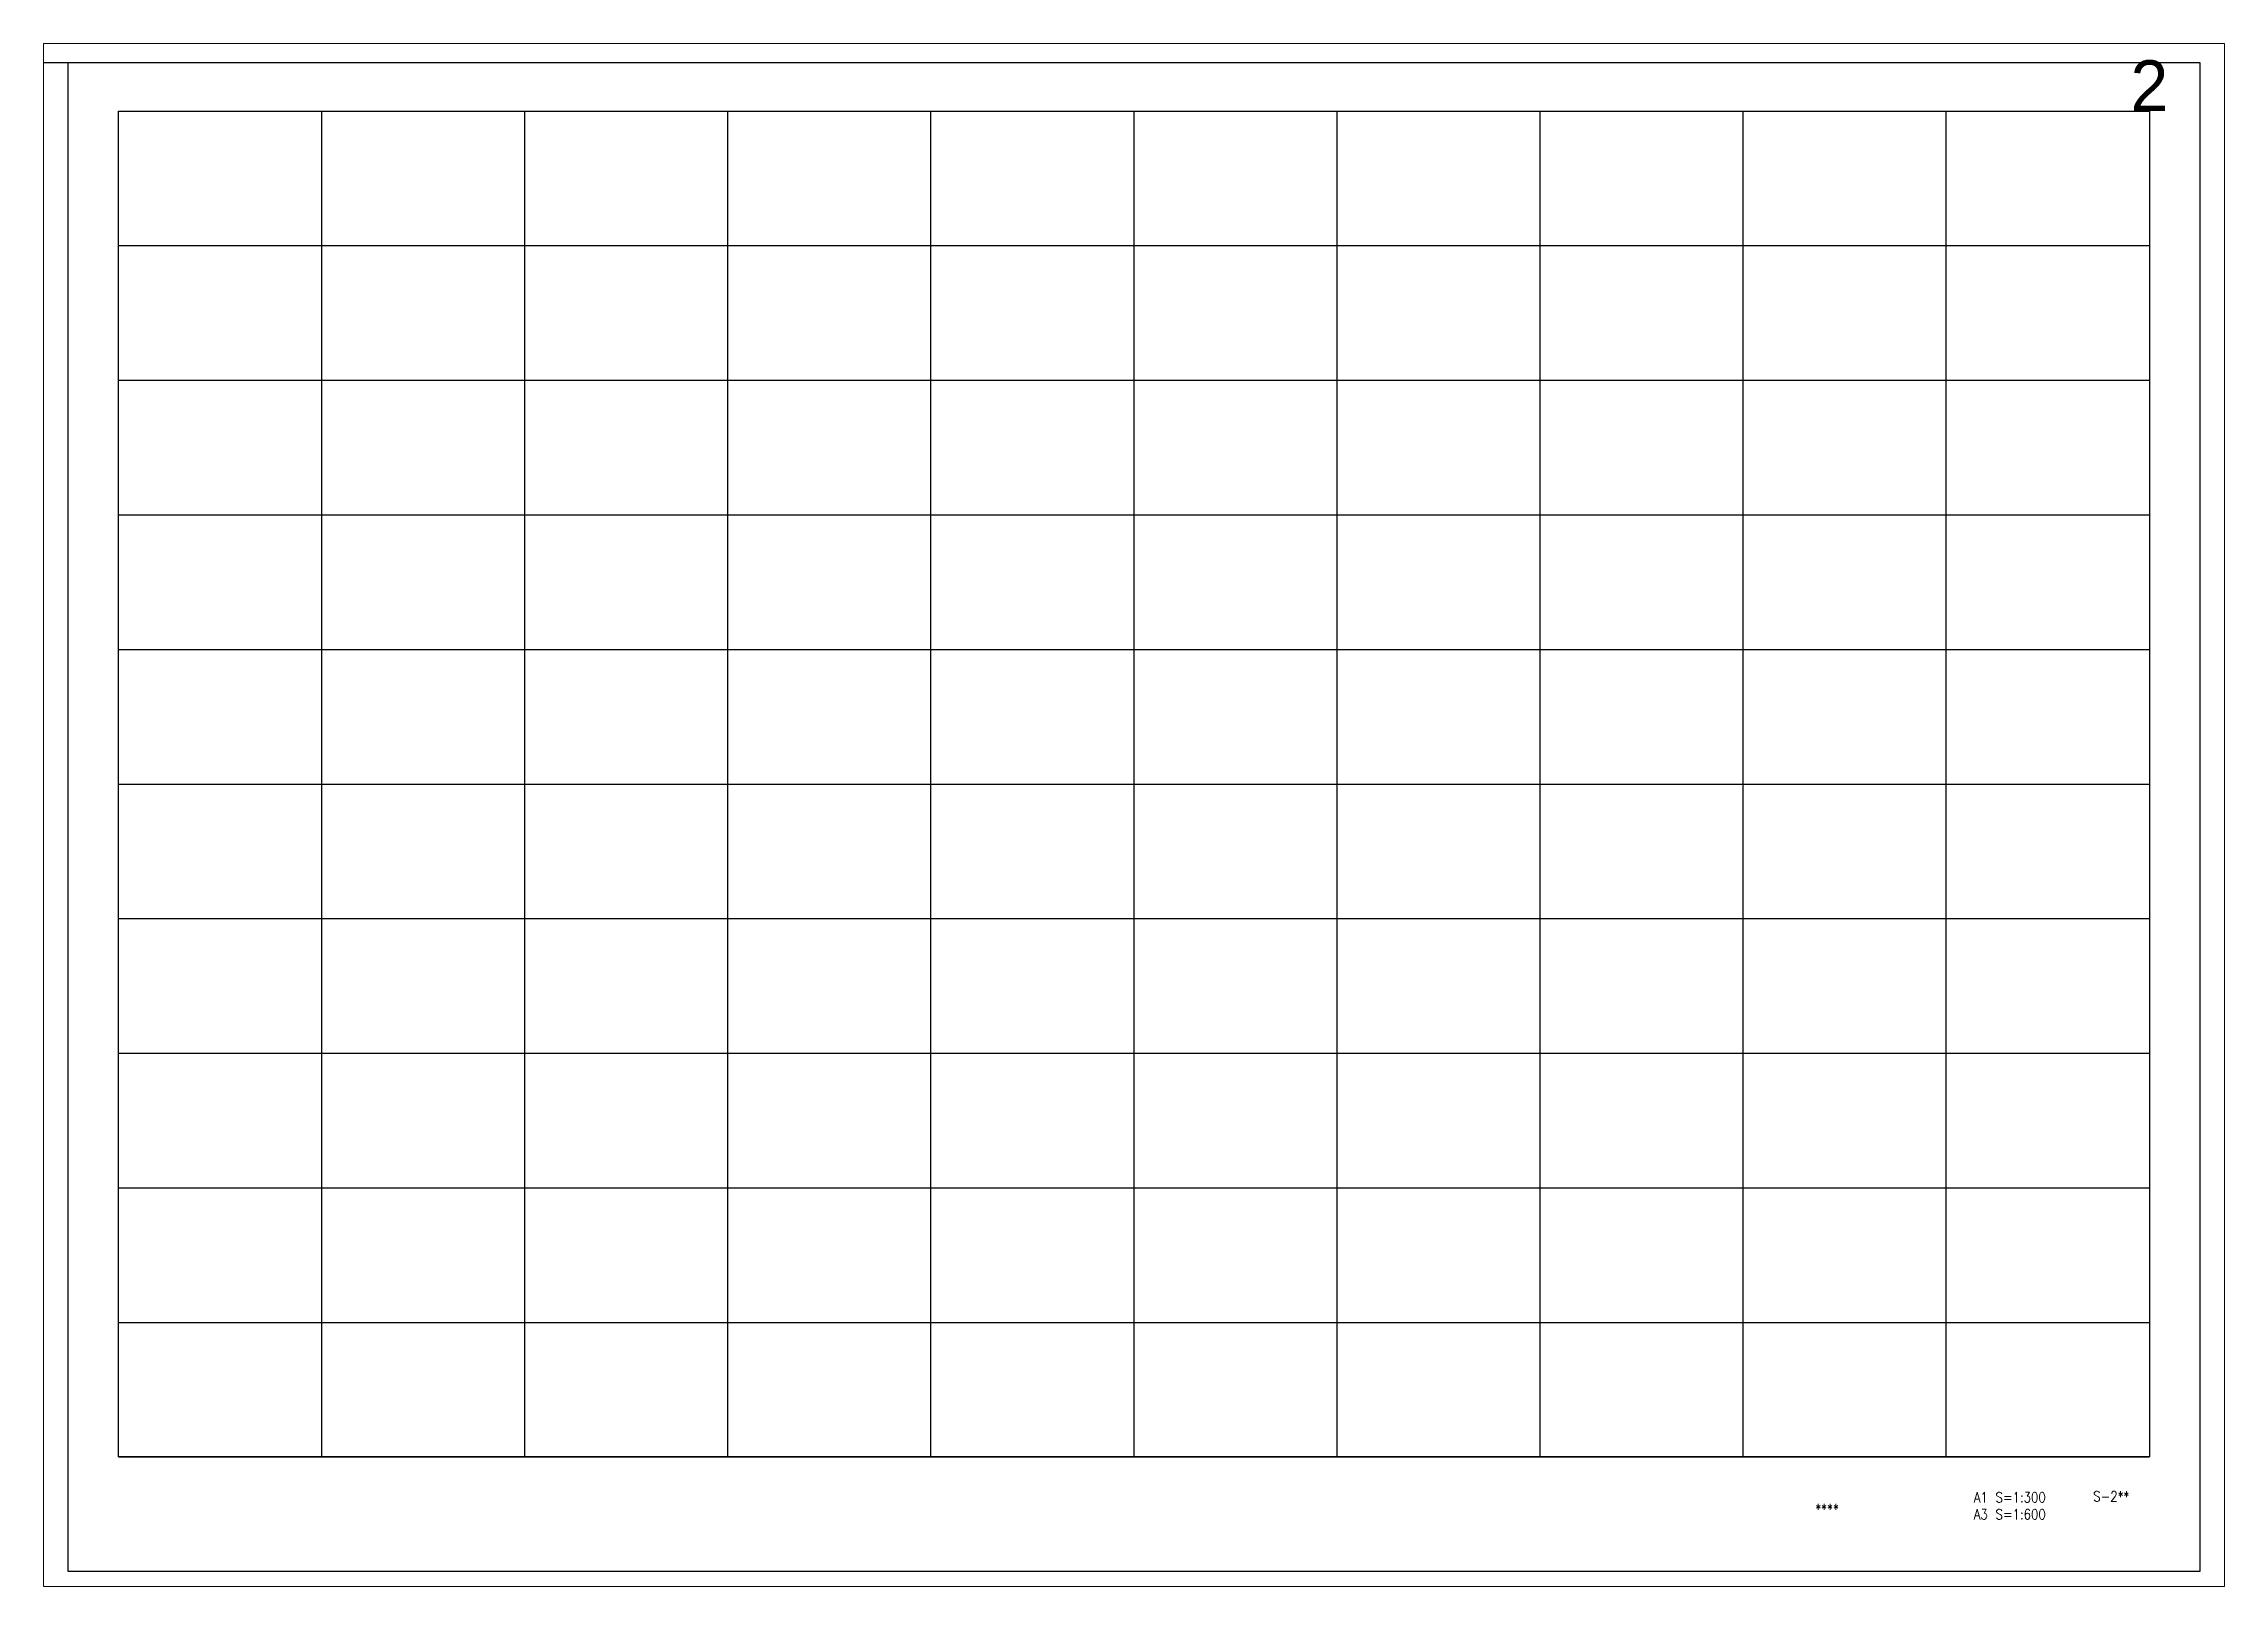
# Paper-space layout '02' of a CAD drawing. Extents: x -23 to 863, y -16 to 610.
# The model-space entities are those that its viewports show. They can reach past a viewport. Long polylines and large blocks are cut down to what shows.
import ezdxf
from ezdxf.enums import TextEntityAlignment as Align

# ---------------------------------------------------------------- set-up
doc = ezdxf.new("R2010")
doc.units = 0
doc.header["$MEASUREMENT"] = 0
doc.layers.get('Defpoints').update_dxf_attribs({"color": 251, "linetype": 'CONTINUOUS'})
doc.layers.add('99_レイアウト枠', color=251, linetype='CONTINUOUS', plot=False)
doc.layers.add('99_頁番号', color=6, linetype='CONTINUOUS')
doc.styles.add('DRACAD', font='txt', dxfattribs={"width": 0.85, "bigfont": 'extfont2'})
doc.styles.get("Standard").update_dxf_attribs({"font": 'Osaka.ttc'})
doc.dimstyles.get("Standard").update_dxf_attribs({"dimtxt": 0.18, "dimasz": 0.18, "dimexe": 0.18, "dimexo": 0.0625, "dimgap": 0.09, "dimtad": 0, "dimtih": 1, "dimtoh": 1, "dimdec": 4, "dimzin": 0, "dimdsep": 46, "dimtxsty": 'Standard', "dimcen": 0.09, "dimadec": 0, "dimazin": 0, "dimtfac": 1, "dimtdec": 4, "dimtofl": 0, "dimtmove": 0, "dimatfit": 3, "dimfxl": 1, "dimtolj": 1, "dimtzin": 0, "dimarcsym": 0})

# ---------------------------------------------------------------- blocks, each defined once
blk = doc.blocks.new('*D7831')
at = {"layer": '99_レイアウト枠', "color": 0, "lineweight": -2}
for p, q in [((-0.0625, 0), (-26646.755765, 0)), ((-26646.575765, -0.18), (-26646.575765, -28694.91)), ((-26646.575765, -67999.82), (-26646.575765, -39305.09)), ((-0.0625, -68000), (-26646.755765, -68000))]:
    blk.add_line(p, q, dxfattribs=at)
at = {"layer": '99_レイアウト枠', "color": 0}
for points in [[(-26646.545765, -0.18), (-26646.605765, -0.18), (-26646.575765, 0)], [(-26646.605765, -67999.82), (-26646.545765, -67999.82), (-26646.575765, -68000)]]:
    blk.add_solid(points, dxfattribs=at)
at = {"layer": 'Defpoints', "color": 0}
for p in [(0, 0), (-26646.575765, -68000), (0, -68000)]:
    blk.add_point(p, dxfattribs=at)
at = {"layer": '99_レイアウト枠', "color": 0, "insert": (-26646.575765, -34000), "char_height": 10000, "attachment_point": 5}
blk.add_mtext('\\A1;68000', dxfattribs=at)

msp = doc.modelspace()

# ---------------------------------------------------------------- linework, layer by layer
at = {"layer": '99_レイアウト枠'}
for p, q in [((2000, -122900), (2000, -69900)), ((10000, -122900), (10000, -69900)), ((18000, -122900), (18000, -69900)), ((26000, -122900), (26000, -69900)), ((34000, -122900), (34000, -69900)), ((42000, -122900), (42000, -69900)), ((50000, -122900), (50000, -69900)), ((58000, -122900), (58000, -69900)), ((66000, -122900), (66000, -69900)), ((74000, -122900), (74000, -69900)), ((2000, -75200), (82000, -75200)), ((2000, -80500), (82000, -80500)), ((2000, -85800), (82000, -85800)), ((2000, -91100), (82000, -91100)), ((2000, -96400), (82000, -96400)), ((2000, -101700), (82000, -101700)), ((2000, -107000), (82000, -107000)), ((2000, -112300), (82000, -112300)), ((2000, -117600), (82000, -117600)), ((2000, -122900), (82000, -122900))]:
    msp.add_line(p, q, dxfattribs=at)
for points in [[(0, -127400), (84000, -127400), (84000, -68000), (0, -68000)], [(2000, -69900), (82000, -69900), (82000, -122900), (2000, -122900)]]:
    msp.add_lwpolyline(points, close=True, dxfattribs=at)

# ---------------------------------------------------------------- texts
msp.add_text('2', height=2000, dxfattribs=at).set_placement((82000, -69900), align=Align.CENTER)
at = {"layer": '99_頁番号', "char_height": 400, "attachment_point": 5, "style": 'DRACAD'}
for s, insert in [('A1 S=1:300^JA3 S=1:600', (76500, -124824.3)), ('{S-2**}', (80500, -124450)), ('{  ****  }', (69000, -124950))]:
    msp.add_mtext(s, dxfattribs=dict(at, insert=insert))

# ---------------------------------------------------------------- dimensions: what is measured, and where the dimension line sits
at = {"layer": '99_レイアウト枠'}
dim = msp.add_linear_dim(base=(-26646.6, -68000), p1=(0, 0), p2=(0, -68000), angle=90, dimstyle='Standard', override={"dimtxt": 10000, "dimdec": 0}, dxfattribs=at)
dim.commit()
dim.dimension.update_dxf_attribs({"geometry": '*D7831', "text_midpoint": (-26646.6, -34000)})

psp = doc.layouts.new('02')

# ---------------------------------------------------------------- viewports
at = {"layer": 'Defpoints'}
psp.add_viewport(center=(420, 297), size=(885.46, 626.16), view_center_point=(42000, -97620), view_height=60751.2, dxfattribs=at)

doc.saveas('drawing.dxf')
